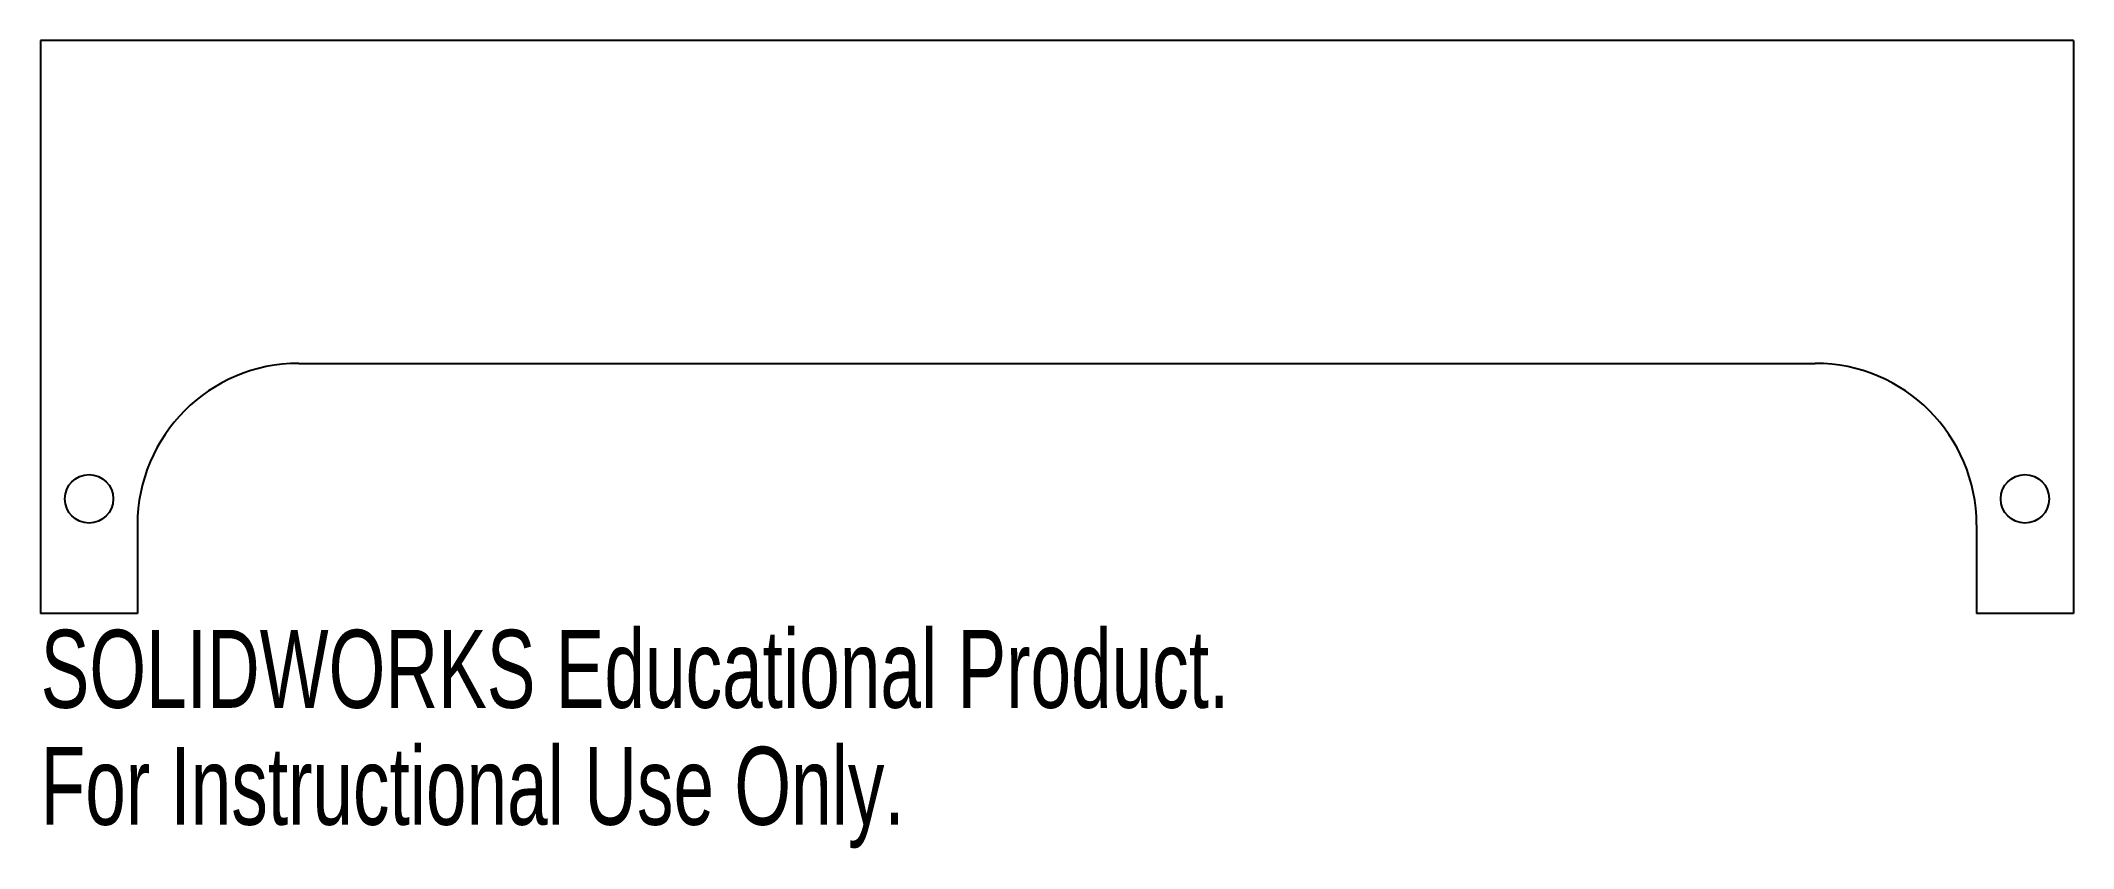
# Model space of a CAD drawing. Header units: millimetres. Extents: x 0 to 126, y -25 to 25.
import ezdxf

# ---------------------------------------------------------------- set-up
doc = ezdxf.new("R2010")
doc.units = ezdxf.units.MM
doc.styles.add('SLDTEXTSTYLE0', font='TXT', dxfattribs={"width": 0.7})

msp = doc.modelspace()

# ---------------------------------------------------------------- linework, layer by layer
at = {"color": 7, "linetype": 'Continuous', "lineweight": 25}
for p, q in [((126, 25), (0, 25)), ((0, 25), (0, -10.5)), ((126, 25), (126, -10.5)), ((16, 5), (110, 5)), ((6, -5), (6, -10.5)), ((120, -5), (120, -10.5)), ((6, -10.5), (0, -10.5)), ((126, -10.5), (120, -10.5))]:
    msp.add_line(p, q, dxfattribs=at)
for centre in [(3, -3.4), (123, -3.4)]:
    msp.add_circle(centre, 1.5, dxfattribs=at)
for centre, start, end in [((16, -5), 90, 180), ((110, -5), 0, 90)]:
    msp.add_arc(centre, 10, start, end, dxfattribs=at)

# ---------------------------------------------------------------- texts
at = {"color": 7, "linetype": 'Continuous', "char_height": 4.8336, "attachment_point": 1, "style": 'SLDTEXTSTYLE0'}
for s, insert in [('SOLIDWORKS Educational Product.', (0, -11.52)), ('For Instructional Use Only.', (0, -18.77))]:
    msp.add_mtext(s, dxfattribs=dict(at, insert=insert))

doc.saveas('drawing.dxf')
